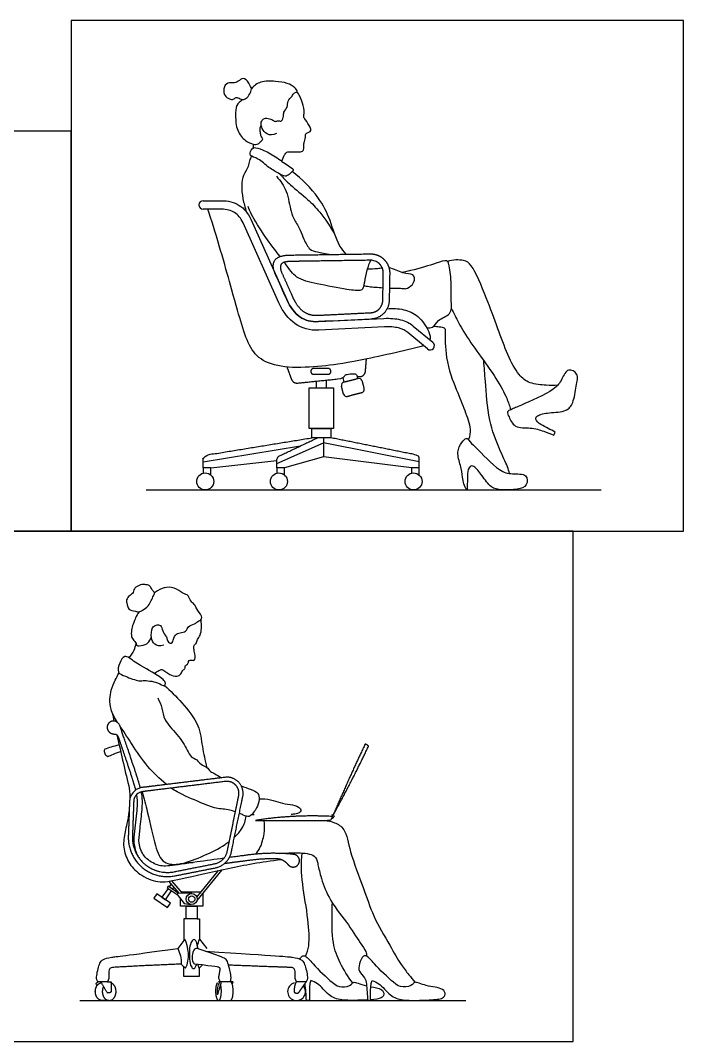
# Model space of a CAD drawing. Header units: millimetres. Extents: x 0.03 to 5.49, y -0.37 to 7.69.
# Drawn here: x 3.456 to 5.436, y 0.073 to 3.121 of the extents above; entities that cross this region are included whole.
import ezdxf

# ---------------------------------------------------------------- set-up
doc = ezdxf.new("R2010")
doc.units = ezdxf.units.MM
for name, color, linetype, true_color in [('AG-DIAGRAM', 7, 'Continuous', 0xfecc66), ('AG-FURNITURE', 7, 'Continuous', 0x66ccff), ('AG-PEOPLE', 7, 'Continuous', 0xfc6666), ('X-VPRT', 6, 'Continuous', 0xff00ff)]:
    doc.layers.add(name, color=color, linetype=linetype, true_color=true_color)

msp = doc.modelspace()

# ---------------------------------------------------------------- linework, layer by layer
at = {"layer": 'AG-DIAGRAM'}
for p, q in [((3.8311, 1.7196), (5.1897, 1.7196)), ((3.6339, 0.1956), (4.7858, 0.1956))]:
    msp.add_line(p, q, dxfattribs=at)
at = {"layer": 'AG-FURNITURE'}
for p, q in [((4.0019, 2.5829), (4.0561, 2.5829)), ((4.0561, 2.5575), (4.0019, 2.5575)), ((4.228, 2.2778), (4.1209, 2.5171)), ((4.144, 2.5276), (4.2512, 2.2882)), ((4.3457, 2.2218), (4.5414, 2.2315)), ((4.5427, 2.2062), (4.3469, 2.1964)), ((4.6292, 2.2087), (4.6876, 2.1601)), ((4.6713, 2.1406), (4.613, 2.1892)), ((4.6468, 1.8037), (4.361, 1.8596)), ((4.002, 1.8037), (4.2926, 1.851)), ((4.0249, 1.7851), (4.222, 1.8073)), ((3.9829, 0.5038), (4.0476, 0.5831)), ((4.0576, 0.5853), (3.9831, 0.4938)), ((3.9301, 0.5163), (3.8996, 0.5514)), ((3.9071, 0.5527), (3.939, 0.516)), ((3.9062, 0.5439), (3.9, 0.5348)), ((3.9105, 0.5277), (3.9148, 0.534)), ((3.9355, 0.52), (3.9961, 0.52)), ((3.9674, 0.5149), (3.9271, 0.5164)), ((3.9473, 0.3787), (3.9257, 0.3511)), ((3.7201, 0.2827), (3.7201, 0.2616)), ((3.7162, 0.2515), (3.6869, 0.2515)), ((3.7201, 0.2616), (3.7162, 0.2515))]:
    msp.add_line(p, q, dxfattribs=at)
for points in [[(4.339, 2.0442), (4.339, 2.0247), (4.3704, 2.0247), (4.3704, 2.0474)], [(4.4184, 2.0547), (4.4218, 2.0415), (4.4637, 2.0523), (4.4615, 2.0606)], [(4.222, 1.798), (4.361, 1.8596)], [(4.361, 1.8751), (4.361, 1.8185)], [(4.361, 1.8185), (4.2449, 1.7851)], [(4.6238, 1.7851), (4.361, 1.8185)], [(4.0249, 1.7639), (4.0249, 1.7851), (4.002, 1.7851), (4.002, 1.7697)], [(4.2449, 1.7639), (4.2449, 1.7851), (4.222, 1.7851), (4.222, 1.7697)], [(4.6468, 1.7639), (4.6468, 1.7851), (4.6238, 1.7851), (4.6238, 1.7697)], [(3.8968, 0.5301), (3.8788, 0.5036), (3.8893, 0.4964), (3.9073, 0.523)], [(3.9239, 0.5117), (3.9446, 0.4847), (3.9654, 0.4822)], [(4.0007, 0.5155), (4.0007, 0.4771), (3.934, 0.4771), (3.934, 0.4985)], [(3.9511, 0.4394), (3.9439, 0.4394), (3.9439, 0.3744)], [(3.9836, 0.4394), (3.9908, 0.4394), (3.9908, 0.3787), (4.0123, 0.3511)], [(4.0826, 0.2515), (4.0475, 0.2515)], [(4.0886, 0.2438), (4.0909, 0.2515), (4.0826, 0.2515)], [(4.0475, 0.1956), (4.0826, 0.1956)]]:
    msp.add_lwpolyline(points, dxfattribs=at)
for points in [[(4.3844, 2.0247), (4.3911, 2.0247), (4.3911, 1.9029), (4.3183, 1.9029), (4.3183, 2.0247), (4.325, 2.0247)], [(4.3831, 1.8751), (4.3263, 1.8751), (4.3263, 1.9029), (4.3831, 1.9029)], [(3.8942, 0.5318), (3.9239, 0.5117), (3.9271, 0.5164), (3.8974, 0.5365)], [(3.8548, 0.5008), (3.8956, 0.4731), (3.9045, 0.4861), (3.8636, 0.5139)], [(3.9836, 0.4394), (3.9511, 0.4394), (3.9511, 0.4771), (3.9836, 0.4771)]]:
    msp.add_lwpolyline(points, close=True, dxfattribs=at)
msp.add_polyline3d([(3.9435, 0.2968, 0.0828), (3.9435, 0.2677, 0.0828), (3.9854, 0.2677, 0), (3.9912, 0.2677, 0), (3.9912, 0.2936, 0)], dxfattribs=at)
for centre, radius in [((4.008, 1.745), 0.0254), ((4.228, 1.745), 0.0254), ((4.6298, 1.745), 0.0254), ((3.9674, 0.4985), 0.0164), ((3.9674, 0.4985), 0.00972)]:
    msp.add_circle(centre, radius, dxfattribs=at)
for centre, radius, start, end in [((4.0019, 2.5702), 0.0127, 90, 270), ((4.6794, 2.1503), 0.0127, 230.1554, 50.1554), ((4.4662, 2.0425), 0.0101, 14.5155, 104.5155), ((4.4244, 2.0317), 0.0101, 104.5155, 194.5155), ((4.4723, 2.0192), 0.0101, 284.5155, 14.5155), ((4.4304, 2.0083), 0.0101, 194.5155, 284.5155), ((4.2322, 1.8109), 0.0103, 115.5009, 180), ((3.7315, 0.2827), 0.0114, 92.3761, 180), ((4.2806, 0.2223), 0.0267, 105.4097, 39.6662)]:
    msp.add_arc(centre, radius, start, end, dxfattribs=at)
for points, degree in [([(4.0561, 2.5829), (4.0761, 2.5829), (4.0941, 2.5784), (4.1091, 2.569)], 3), ([(4.1091, 2.569), (4.1241, 2.5596), (4.1358, 2.5454), (4.144, 2.5276)], 3), ([(4.0956, 2.5475), (4.0852, 2.554), (4.0724, 2.5575), (4.0561, 2.5575)], 3), ([(4.1209, 2.5171), (4.1144, 2.5312), (4.106, 2.5409), (4.0956, 2.5475)], 3), ([(4.2512, 2.2882), (4.2621, 2.2639), (4.2754, 2.2469), (4.2908, 2.2362)], 3), ([(4.2764, 2.2154), (4.2562, 2.2293), (4.2403, 2.2505), (4.228, 2.2778)], 3), ([(4.2908, 2.2362), (4.3063, 2.2256), (4.324, 2.2207), (4.3457, 2.2218)], 3), ([(4.5414, 2.2315), (4.5598, 2.2325), (4.5763, 2.2312), (4.591, 2.2275)], 3), ([(4.591, 2.2275), (4.6057, 2.2238), (4.6186, 2.2176), (4.6292, 2.2087)], 3), ([(4.3469, 2.1964), (4.3206, 2.1951), (4.2965, 2.2014), (4.2764, 2.2154)], 3), ([(4.5848, 2.2029), (4.5732, 2.2058), (4.5591, 2.207), (4.5427, 2.2062)], 3), ([(4.613, 2.1892), (4.6056, 2.1953), (4.5964, 2.1999), (4.5848, 2.2029)], 3), ([(4.4218, 2.0415), (4.4428, 2.0469), (4.4637, 2.0523)], 2), ([(4.476, 2.0451), (4.479, 2.0334), (4.4821, 2.0217)], 2), ([(4.4206, 2.0058), (4.4176, 2.0175), (4.4146, 2.0292)], 2), ([(4.4748, 2.0094), (4.4539, 2.0039), (4.433, 1.9985)], 2), ([(4.2278, 1.8202), (4.2854, 1.8476), (4.3431, 1.8751)], 2), ([(4.222, 1.7851), (4.222, 1.798), (4.222, 1.8109)], 2), ([(3.781, 0.7639), (3.7759, 0.7283), (3.7679, 0.7), (3.7606, 0.6531), (3.7777, 0.6067), (3.8077, 0.572), (3.8678, 0.5438), (3.9212, 0.5555), (4.0795, 0.5903), (4.1723, 0.6098), (4.2355, 0.6164)], 3), ([(3.8568, 0.585), (3.8611, 0.5833), (3.8656, 0.5819), (3.8701, 0.581)], 3), ([(3.9864, 0.3499), (3.9832, 0.3678), (3.9795, 0.3754), (3.9749, 0.3787), (3.9687, 0.3763), (3.961, 0.3591), (3.9605, 0.3354), (3.9613, 0.3029), (3.9697, 0.2911), (3.9749, 0.2906), (3.9787, 0.294), (3.983, 0.3045)], 3), ([(3.9848, 0.3583), (3.9862, 0.3651), (3.9882, 0.3719), (3.9908, 0.3787)], 3), ([(3.9835, 0.351), (3.9783, 0.3519), (3.9734, 0.3475), (3.9676, 0.3296), (3.9696, 0.3133), (3.9734, 0.3058), (3.9761, 0.3053)], 3), ([(4.0826, 0.2515), (4.0848, 0.2594), (4.0855, 0.2646), (4.0842, 0.2727), (4.0821, 0.2836), (4.0757, 0.3101), (4.0701, 0.3205), (4.0543, 0.3267), (3.9835, 0.351)], 3), ([(4.0084, 0.3424), (4.2342, 0.3283), (4.2739, 0.3251), (4.2948, 0.3183), (4.3038, 0.308), (4.3088, 0.2908), (4.3131, 0.2687), (4.3139, 0.2599), (4.3097, 0.2515)], 3), ([(3.9761, 0.3053), (4.0429, 0.2972), (4.0506, 0.2956), (4.0518, 0.2927), (4.0508, 0.2792), (4.0477, 0.2691), (4.0472, 0.2614), (4.0514, 0.2515)], 3), ([(3.9359, 0.3042), (3.8101, 0.2991), (3.7311, 0.2941)], 2), ([(3.689, 0.2446), (3.6926, 0.2475), (3.6973, 0.2494)], 2)]:
    msp.add_open_spline(points, degree=degree, dxfattribs=at)
for points, knots in [([(4.6599, 2.1501), (4.5993, 2.1334), (4.4404, 2.0993), (4.3601, 2.0886), (4.2514, 2.0813), (4.1746, 2.1022), (4.1381, 2.147), (4.1141, 2.2199), (4.0889, 2.3113), (4.0373, 2.4938), (4.0159, 2.5575)], [0.029915, 0.029915, 0.029915, 0.029915, 0.402162, 0.804324, 1.206487, 1.608649, 2.010811, 2.412973, 2.815136, 3.217298, 3.217298, 3.217298, 3.217298]), ([(4.5028, 2.2295), (4.4504, 2.227), (4.398, 2.2244), (4.3457, 2.2218), (4.324, 2.2207), (4.3063, 2.2256), (4.2908, 2.2362), (4.2754, 2.2469), (4.2621, 2.2639), (4.2512, 2.2882), (4.2401, 2.313), (4.229, 2.3378), (4.2179, 2.3626)], [-2.234549, -2.234549, -2.234549, -2.234549, -1.756122, -1.756122, -1.756122, -1.514362, -1.514362, -1.514362, -1.272603, -1.272603, -1.272603, -1.031448, -1.031448, -1.031448, -1.031448]), ([(4.5509, 2.2603), (4.5673, 2.2624), (4.6016, 2.2597), (4.6442, 2.2423), (4.6771, 2.195), (4.6804, 2.1739), (4.679, 2.1672)], [0, 0, 0, 0, 0.403715, 0.795565, 1.210638, 1.469073, 1.469073, 1.469073, 1.469073]), ([(4.4026, 2.0507), (4.419, 2.0524), (4.4237, 2.0609), (4.4293, 2.0647), (4.4519, 2.0667), (4.4603, 2.0654), (4.4625, 2.0569), (4.4705, 2.0577)], [0.5803124, 0.5803124, 0.5803124, 0.5803124, 0.6334569, 0.6866014, 0.739746, 0.7928905, 0.846035, 0.846035, 0.846035, 0.846035]), ([(3.7435, 0.9893), (3.7554, 0.9383), (3.7673, 0.8873), (3.7793, 0.8364), (3.7814, 0.8271), (3.7826, 0.8172), (3.7827, 0.7966)], [0, 0, 0, 0, 0.527974, 0.527974, 0.527974, 0.706338, 0.706338, 0.706338, 0.706338]), ([(3.7506, 0.9588), (3.7311, 0.9533), (3.7206, 0.9503), (3.7077, 0.9454), (3.7056, 0.9408), (3.7068, 0.9318), (3.7123, 0.9254), (3.7175, 0.924), (3.7277, 0.9281), (3.7378, 0.9322), (3.7552, 0.9391)], [0, 0, 0, 0, 0.1211988, 0.1211988, 0.1211988, 0.166955, 0.2145398, 0.2145398, 0.2145398, 0.3247954, 0.3247954, 0.3247954, 0.3247954]), ([(3.8029, 0.8098), (3.8047, 0.7964), (3.8051, 0.7801), (3.8023, 0.7521), (3.7992, 0.7187), (3.7952, 0.6909), (3.7943, 0.6687), (3.7973, 0.6494), (3.8027, 0.6337), (3.8074, 0.6253)], [8.8787962, 8.8787962, 8.8787962, 8.8787962, 8.949177, 9.0484876, 9.1735904, 9.2999798, 9.3425904, 9.4059397, 9.5036218, 9.5036218, 9.5036218, 9.5036218]), ([(4.0636, 0.6201), (4.0376, 0.6166), (3.9702, 0.6076), (3.8936, 0.5947), (3.8632, 0.5983), (3.8216, 0.6235), (3.8078, 0.6673), (3.812, 0.6954), (3.8194, 0.7642), (3.8212, 0.7936), (3.8183, 0.8124), (3.8171, 0.8182)], [4.437373, 4.437373, 4.437373, 4.437373, 4.603073, 4.826744, 5.050414, 5.274084, 5.497755, 5.721425, 5.945096, 6.168766, 6.249967, 6.249967, 6.249967, 6.249967]), ([(3.6849, 0.2399), (3.6824, 0.2438), (3.6799, 0.2476), (3.6869, 0.2515), (3.6827, 0.2599), (3.6834, 0.2687), (3.6878, 0.2908), (3.6927, 0.308), (3.7018, 0.3183), (3.7226, 0.3251), (3.7623, 0.3283), (3.9257, 0.3511), (3.9332, 0.3367), (3.9366, 0.3211), (3.9359, 0.3042), (3.9402, 0.3001), (3.9445, 0.2959), (3.9488, 0.2917), (3.964, 0.3169), (3.9576, 0.3581), (3.9473, 0.3787)], [-0.078016, -0.078016, -0.078016, -0.078016, 0, 0, 0, 0.189949, 0.379899, 0.569848, 0.759798, 0.949747, 1.139697, 1.139697, 1.139697, 1.306571, 1.306571, 1.306571, 1.366787, 1.366787, 1.366787, 1.671282, 1.671282, 1.671282, 1.671282]), ([(4.0002, 0.3024), (3.9966, 0.2988), (3.9929, 0.2953), (3.9893, 0.2917), (3.9879, 0.296), (3.9868, 0.3001), (3.9858, 0.3041)], [0.00888009, 0.00888009, 0.00888009, 0.00888009, 0.0602159, 0.0602159, 0.0602159, 0.09963942, 0.09963942, 0.09963942, 0.09963942]), ([(4.0514, 0.2515), (4.0436, 0.2397), (4.0436, 0.228), (4.0436, 0.2163), (4.0437, 0.2154), (4.044, 0.2146), (4.0454, 0.2145), (4.0459, 0.2148), (4.0463, 0.2163), (4.0497, 0.228), (4.053, 0.2397), (4.0563, 0.2515)], [1.1525857, 1.1525857, 1.1525857, 1.1525857, 1.2829546, 1.2829546, 1.2829546, 1.289148, 1.2953414, 1.3015348, 1.3015348, 1.3015348, 1.4370612, 1.4370612, 1.4370612, 1.4370612])]:
    msp.add_open_spline(points, degree=3, knots=knots, dxfattribs=at)
for points, weights, degree, knots in [([(4.2179, 2.3626), (4.1924, 2.4195), (4.2448, 2.4203), (4.2652, 2.4206), (4.3437, 2.4217), (4.4223, 2.4229), (4.5008, 2.4241), (4.5165, 2.4243), (4.531, 2.4184), (4.542, 2.4073), (4.5531, 2.3962), (4.5589, 2.3817), (4.5587, 2.366), (4.5582, 2.3391), (4.5577, 2.3122), (4.5572, 2.2853), (4.5566, 2.2536), (4.5345, 2.2308), (4.5028, 2.2295)], [1, 1, 1, 1, 1, 1, 1, 0.947148225234, 0.947148225234, 1, 0.947148225234, 0.947148225234, 1, 1, 1, 1, 0.819343962307, 0.819343962307, 1], 3, [0, 0, 0, 0, 0.443404, 0.443404, 0.443404, 1.216603, 1.216603, 1.216603, 1.36656, 1.36656, 1.36656, 1.516517, 1.516517, 1.516517, 1.781418, 1.781418, 1.781418, 2.063442, 2.063442, 2.063442, 2.063442]), ([(4.5019, 2.2485), (4.4495, 2.246), (4.3971, 2.2434), (4.3447, 2.2408), (4.3367, 2.2404), (4.3214, 2.2412), (4.3001, 2.2514), (4.2819, 2.27), (4.2729, 2.2864), (4.2686, 2.296), (4.2575, 2.3208), (4.2464, 2.3456), (4.2353, 2.3703), (4.2339, 2.3735), (4.2281, 2.3925), (4.2479, 2.4012), (4.2582, 2.4014), (4.2655, 2.4015), (4.344, 2.4027), (4.4225, 2.4039), (4.5011, 2.405), (4.5115, 2.4052), (4.5212, 2.4012), (4.5285, 2.3939), (4.5359, 2.3865), (4.5398, 2.3768), (4.5396, 2.3664), (4.5391, 2.3395), (4.5386, 2.3126), (4.5382, 2.2857), (4.538, 2.277), (4.5344, 2.267), (4.5274, 2.2599), (4.5205, 2.2527), (4.5106, 2.2489), (4.5019, 2.2485)], [1, 1, 1, 1, 1, 1, 1, 1, 1, 1, 1, 1, 1, 1, 1, 1, 1, 1, 1, 1, 1, 0.947148225234, 0.947148225234, 1, 0.947148225234, 0.947148225234, 1, 1, 1, 1, 1, 1, 1, 1, 1, 1], 3, [0, 0, 0, 0, 0.516329, 0.516329, 0.516329, 0.595366, 0.665151, 0.744777, 0.848159, 0.848159, 0.848159, 1.079391, 1.079391, 1.079391, 1.176947, 1.206821, 1.278013, 1.278013, 1.278013, 2.019398, 2.019398, 2.019398, 2.163185, 2.163185, 2.163185, 2.306973, 2.306973, 2.306973, 2.560974, 2.560974, 2.560974, 2.696184, 2.696184, 2.696184, 2.831394, 2.831394, 2.831394, 2.831394]), ([(4.4705, 2.0577), (4.4851, 2.0592), (4.4863, 2.0738), (4.4878, 2.093), (4.4894, 2.1122)], [0.999999889731, 0.768748132183, 1, 1, 1], 2, [0.846035, 0.846035, 0.846035, 0.9263954, 0.9263954, 1.0527217, 1.0527217, 1.0527217]), ([(4.2514, 2.0877), (4.2583, 2.0688), (4.2652, 2.05), (4.27, 2.0371), (4.2836, 2.0385), (4.34, 2.0443), (4.4026, 2.0507)], [1, 1, 1, 0.789677287184, 1, 1, 1], 2, [0, 0, 0, 0.131801, 0.131801, 0.2082933, 0.2082933, 0.5803124, 0.5803124, 0.5803124]), ([(4.3229, 2.0734), (4.3229, 2.0648), (4.3316, 2.0648), (4.3547, 2.0648), (4.3748, 2.0648), (4.3834, 2.0648), (4.3834, 2.0734), (4.3834, 2.0819), (4.3748, 2.0819), (4.3547, 2.0819), (4.3315, 2.0819), (4.3229, 2.0819), (4.3229, 2.0732)], [1, 0.707106781187, 1, 1, 1, 0.707106781187, 1, 0.710808288541, 1, 1, 1, 0.707921814677, 1], 2, [0, 0, 0, 0.0445038, 0.0445038, 0.1444351, 0.1444351, 0.1889389, 0.1889389, 0.2331468, 0.2331468, 0.3331423, 0.3331423, 0.3775807, 0.3775807, 0.3775807]), ([(4.002, 1.7851), (4.002, 1.7851), (4.002, 1.7951), (4.002, 1.8045), (4.002, 1.8138), (4.002, 1.8223), (4.0109, 1.8237), (4.1686, 1.8494), (4.3263, 1.8751)], [1, 0.707106781187, 1, 1, 1, 0.765757986554, 1, 1, 1], 2, [0, 0, 0, 0.08476, 0.08476, 0.146068, 0.146068, 0.192133, 0.192133, 1.168155, 1.168155, 1.168155]), ([(4.6468, 1.7851), (4.6468, 1.7951), (4.6468, 1.8045), (4.6468, 1.8138), (4.6468, 1.8223), (4.6395, 1.8237), (4.5113, 1.8494), (4.3831, 1.8751)], [0.707106781187, 1, 1, 1, 0.765757986554, 1, 1, 1], 2, [0, 0, 0, 0.08476, 0.146068, 0.146068, 0.192133, 0.192133, 1.168155, 1.168155, 1.168155]), ([(3.8142, 0.8303), (3.812, 0.8384), (3.8021, 0.8719), (3.7674, 0.9736), (3.7568, 1.0047), (3.7535, 1.0147), (3.7507, 1.0226), (3.7451, 1.028), (3.7374, 1.0295), (3.7297, 1.0309), (3.7226, 1.0278), (3.7182, 1.0213), (3.7139, 1.0148), (3.7139, 1.007), (3.7182, 1.0005), (3.7225, 0.9939), (3.7297, 0.9909), (3.7428, 0.9908), (3.7459, 0.9881), (3.7495, 0.9781), (3.7564, 0.9576), (3.7706, 0.9162), (3.787, 0.8673), (3.7958, 0.8386), (3.7999, 0.8235)], [1, 1, 1, 1, 1, 1, 0.961260976188, 0.961260976188, 1.08059496576, 0.961260976188, 0.961260976188, 1.08059496576, 0.961260976188, 0.961260976188, 1.08059496576, 0.961260976188, 0.961260976188, 1.08059496576, 1.08059496576, 1.08059496576, 1.08059496576, 1.08059496576, 1.08059496576, 1.08059496576, 1.08059496576], 3, [6.300519, 6.300519, 6.300519, 6.300519, 6.394159, 6.622021, 6.800711, 6.800711, 6.800711, 6.897495, 6.897495, 6.897495, 6.973154, 6.973154, 6.973154, 7.048812, 7.048812, 7.048812, 7.124471, 7.124471, 7.193434, 7.193434, 7.193434, 7.416302, 7.642783, 7.724081, 7.724081, 7.724081, 7.724081]), ([(4.0382, 0.5915), (3.9778, 0.5796), (3.9173, 0.5676), (3.862, 0.5567), (3.8191, 0.5933), (3.7761, 0.6299), (3.7782, 0.6863), (3.7801, 0.7381), (3.7819, 0.7898), (3.7833, 0.8269), (3.8201, 0.8314), (3.9436, 0.8465), (4.0672, 0.8617), (4.0916, 0.8647), (4.1083, 0.8465), (4.125, 0.8284), (4.1201, 0.8043), (4.103, 0.7216), (4.086, 0.6389), (4.0779, 0.5993), (4.0382, 0.5915)], [1, 1, 1, 0.900268706451, 1, 0.900268706451, 1, 1, 1, 0.760733836087, 1, 1, 1, 0.889780257815, 1, 0.889780257815, 1, 1, 1, 0.832853157689, 1], 2, [0, 0, 0, 0.249126, 0.249126, 0.582643, 0.582643, 0.91616, 0.91616, 1.284012, 1.284012, 1.43982, 1.43982, 2.323736, 2.323736, 2.443763, 2.443763, 2.56379, 2.56379, 3.163331, 3.163331, 3.365258, 3.365258, 3.365258]), ([(4.0358, 0.6036), (3.9754, 0.5917), (3.9149, 0.5798), (3.8655, 0.57), (3.8271, 0.6028), (3.7887, 0.6355), (3.7906, 0.6859), (3.7924, 0.7376), (3.7943, 0.7894), (3.7953, 0.8159), (3.8216, 0.8191), (3.9451, 0.8342), (4.0687, 0.8494), (4.0868, 0.8516), (4.0992, 0.8381), (4.1116, 0.8247), (4.1079, 0.8068), (4.0909, 0.7241), (4.0739, 0.6414), (4.0674, 0.6099), (4.0358, 0.6036)], [1, 1, 1, 0.900268706451, 1, 0.900268706451, 1, 1, 1, 0.760733836087, 1, 1, 1, 0.889780257815, 1, 0.889780257815, 1, 1, 1, 0.832853157689, 1], 2, [1.912563, 1.912563, 1.912563, 2.148493, 2.148493, 2.464343, 2.464343, 2.780193, 2.780193, 3.12856, 3.12856, 3.276115, 3.276115, 4.113209, 4.113209, 4.226878, 4.226878, 4.340547, 4.340547, 4.90833, 4.90833, 5.099562, 5.099562, 5.099562]), ([(4.0659, 0.6049), (4.0897, 0.6081), (4.1265, 0.6129), (4.1748, 0.6189), (4.2031, 0.6193), (4.2183, 0.6193), (4.2219, 0.6192), (4.2343, 0.6189), (4.2457, 0.6127), (4.2558, 0.6007), (4.2599, 0.5958), (4.2657, 0.5934), (4.272, 0.594), (4.2784, 0.5946), (4.2837, 0.598), (4.2868, 0.6036), (4.2899, 0.6091), (4.29, 0.6155), (4.2872, 0.6212), (4.2844, 0.6268), (4.2793, 0.6306), (4.273, 0.6315), (4.2577, 0.6337), (4.2213, 0.6353), (4.1671, 0.6345), (4.1213, 0.6279), (4.08, 0.6223)], [1, 1, 1, 1, 1, 1, 1, 1, 1, 1, 0.923585332926, 0.923585332926, 1, 0.923585332926, 0.923585332926, 1, 0.923585332926, 0.923585332926, 1, 0.923585332926, 0.923585332926, 1, 1, 1, 1, 1, 1], 3, [10.432182, 10.432182, 10.432182, 10.432182, 10.677465, 10.811548, 10.930478, 10.966876, 10.966876, 10.966876, 11.111403, 11.111403, 11.111403, 11.173784, 11.173784, 11.173784, 11.236166, 11.236166, 11.236166, 11.298548, 11.298548, 11.298548, 11.36093, 11.36093, 11.36093, 11.559515, 11.786388, 12.01326, 12.01326, 12.01326, 12.01326]), ([(4.2803, 0.2515), (4.2736, 0.2417), (4.2736, 0.232), (4.2736, 0.2223), (4.2736, 0.2191), (4.2755, 0.2165), (4.2865, 0.2182), (4.2942, 0.2293), (4.3019, 0.2404), (4.3097, 0.2515), (4.2999, 0.2515), (4.2901, 0.2515), (4.2803, 0.2515), (4.279, 0.2548), (4.2777, 0.2582), (4.2764, 0.2616), (4.2764, 0.2686), (4.2764, 0.2756), (4.2764, 0.2827), (4.2764, 0.2891), (4.2719, 0.2938), (4.2655, 0.2941), (4.1961, 0.2964), (4.1356, 0.2988), (4.0777, 0.3011)], [1, 1, 1, 1, 0.870832425286, 0.870832425286, 1, 1, 1, 1, 1, 1, 1, 1, 1, 1, 1, 1, 1, 0.814410389158, 0.814410389158, 1, 1, 1, 1], 3, [-1.573731, -1.573731, -1.573731, -1.573731, -1.473764, -1.473764, -1.473764, -1.242779, -1.242779, -1.242779, -1.10393, -1.10393, -1.10393, -1.003405, -1.003405, -1.003405, -0.966406, -0.966406, -0.966406, -0.894227, -0.894227, -0.894227, -0.834562, -0.834562, -0.834562, -0.252598, -0.252598, -0.252598, -0.252598]), ([(3.7211, 0.1956), (3.7174, 0.1956), (3.7003, 0.1956), (3.685, 0.1956), (3.6806, 0.2146), (3.6762, 0.2337), (3.689, 0.2446)], [1, 1, 1, 0.801830600764, 1, 0.801830600764, 1], 2, [-0.0322944, -0.0322944, -0.0322944, 0, 0, 0.1148419, 0.1148419, 0.2296838, 0.2296838, 0.2296838]), ([(3.7162, 0.2515), (3.7237, 0.2515), (3.7266, 0.2515), (3.7266, 0.2369), (3.7266, 0.2223), (3.7266, 0.2171), (3.7157, 0.2182), (3.7059, 0.2348), (3.6961, 0.2515)], [1, 1, 1, 1, 1, 0.806248637929, 1, 1, 1], 2, [0.9905138, 0.9905138, 0.9905138, 1.0131981, 1.0131981, 1.1114485, 1.1114485, 1.3384674, 1.3384674, 1.4749326, 1.4749326, 1.4749326]), ([(3.7043, 0.2375), (3.6963, 0.2225), (3.7041, 0.2074), (3.7127, 0.1908), (3.7273, 0.1968), (3.7419, 0.2028), (3.7416, 0.2227), (3.7414, 0.2427), (3.7266, 0.248)], [0.974474453576, 0.814625368815, 1, 0.800918927063, 1, 0.800918927063, 1, 0.800918927063, 1], 2, [0.2275238, 0.2275238, 0.2275238, 0.3347135, 0.3347135, 0.4498288, 0.4498288, 0.564944, 0.564944, 0.6800592, 0.6800592, 0.6800592]), ([(4.0436, 0.2485), (4.0388, 0.2408), (4.0388, 0.2235), (4.0388, 0.1956), (4.0475, 0.1956), (4.0561, 0.1956), (4.0561, 0.2235), (4.0561, 0.2346), (4.0538, 0.2426)], [0.875813559585, 0.796457626533, 1, 0.707106781187, 1, 0.707106781187, 1, 0.85955783996, 0.853799578691], 2, [0.192605, 0.192605, 0.192605, 0.2951659, 0.2951659, 0.4427489, 0.4427489, 0.5903319, 0.5903319, 0.6610978, 0.6610978, 0.6610978]), ([(4.0826, 0.1956), (4.0913, 0.1956), (4.0913, 0.2235), (4.0913, 0.2515), (4.0826, 0.2515)], [0.99999985561, 0.707106781187, 1, 0.707106851018, 0.999999860338], 2, [0.3060877, 0.3060877, 0.3060877, 0.4536708, 0.4536708, 0.6012537, 0.6012537, 0.6012537])]:
    msp.add_rational_spline(points, weights, degree=degree, knots=knots, dxfattribs=at)
at = {"layer": 'AG-PEOPLE'}
for points in [[(4.3188, 0.1956), (4.3102, 0.1956)], [(4.4932, 0.1956), (4.5018, 0.1956)]]:
    msp.add_lwpolyline(points, dxfattribs=at)
for points, degree, knots in [([(4.1268, 2.8865), (4.1214, 2.8835), (4.1121, 2.8857), (4.0999, 2.8942), (4.0921, 2.8833), (4.0792, 2.8868), (4.0645, 2.8955), (4.0612, 2.9173), (4.0731, 2.9383), (4.0963, 2.9322), (4.1091, 2.9415), (4.1274, 2.9529), (4.1416, 2.9271), (4.1501, 2.9132), (4.1347, 2.8908), (4.1268, 2.8865)], 3, [0, 0, 0, 0, 0.218675, 0.418333, 0.598489, 0.792989, 1.020833, 1.276961, 1.531013, 1.78652, 2.012895, 2.243595, 2.523875, 2.752009, 3.072537, 3.072537, 3.072537, 3.072537]), ([(4.2211, 2.7837), (4.2099, 2.7769), (4.1903, 2.7798), (4.1772, 2.7969), (4.1726, 2.817), (4.1835, 2.8308), (4.2004, 2.8284), (4.2115, 2.8224), (4.2166, 2.8183), (4.2267, 2.8225), (4.2375, 2.8175), (4.243, 2.836), (4.2406, 2.8474), (4.255, 2.8617), (4.2527, 2.8809), (4.2679, 2.8943), (4.2726, 2.9064), (4.2865, 2.9067), (4.2741, 2.9223), (4.2528, 2.9353), (4.2172, 2.9391), (4.1734, 2.9416), (4.1534, 2.9258), (4.1458, 2.9172)], 3, [0, 0, 0, 0, 0.279194, 0.552466, 0.809841, 1.033993, 1.268278, 1.477742, 1.618517, 1.804548, 1.982435, 2.214108, 2.416167, 2.665079, 2.915026, 3.171996, 3.379744, 3.549478, 3.766184, 4.065573, 4.419164, 4.808448, 5.137228, 5.137228, 5.137228, 5.137228]), ([(4.2369, 2.7004), (4.2384, 2.7072), (4.2449, 2.7195), (4.2501, 2.7293), (4.2689, 2.7291), (4.2915, 2.7273), (4.3044, 2.7336), (4.3014, 2.7503), (4.3038, 2.7595), (4.3075, 2.767), (4.3066, 2.777), (4.3072, 2.7837), (4.3176, 2.7864), (4.3252, 2.7915), (4.3212, 2.8035), (4.3079, 2.8236), (4.2999, 2.8344), (4.3059, 2.8467), (4.298, 2.8743), (4.2912, 2.8946), (4.2848, 2.9035), (4.2815, 2.9075)], 3, [0, 0, 0, 0, 0.259422, 0.436145, 0.67137, 0.947214, 1.139076, 1.358908, 1.534412, 1.69634, 1.874405, 2.0094, 2.187875, 2.345729, 2.531599, 2.816322, 3.013933, 3.207466, 3.50844, 3.775463, 3.998527, 3.998527, 3.998527, 3.998527]), ([(4.1191, 2.8847), (4.1117, 2.8779), (4.0992, 2.8684), (4.098, 2.8357), (4.1002, 2.792), (4.1261, 2.7605), (4.1499, 2.7506), (4.1666, 2.7505), (4.1725, 2.7593), (4.1827, 2.7669), (4.1736, 2.7748), (4.1732, 2.7872), (4.1704, 2.7959), (4.1733, 2.8047), (4.1752, 2.8082)], 3, [5.626299, 5.626299, 5.626299, 5.626299, 5.897255, 6.211403, 6.589789, 6.945497, 7.231835, 7.448533, 7.631708, 7.811476, 7.98353, 8.180869, 8.371177, 8.510224, 8.510224, 8.510224, 8.510224]), ([(4.1514, 2.742), (4.1516, 2.7439), (4.1519, 2.7464), (4.1522, 2.7502), (4.1523, 2.7515)], 3, [0, 0, 0, 0, 0.1364921, 0.2046528, 0.2046528, 0.2046528, 0.2046528]), ([(4.1456, 2.7159), (4.1435, 2.7114), (4.1392, 2.702), (4.1379, 2.6837), (4.1168, 2.6573), (4.1144, 2.607), (4.1267, 2.5626), (4.1312, 2.5488)], 3, [0, 0, 0, 0, 0.218848, 0.45389, 0.765098, 1.239363, 1.442369, 1.442369, 1.442369, 1.442369]), ([(4.1539, 2.7419), (4.1436, 2.7369), (4.1428, 2.7258), (4.1403, 2.7155), (4.1694, 2.7093), (4.1967, 2.6806), (4.2267, 2.6652), (4.2461, 2.6532), (4.2583, 2.6608), (4.2675, 2.6697), (4.2739, 2.6764), (4.2521, 2.6888), (4.2182, 2.7148), (4.1807, 2.7355), (4.1602, 2.7413), (4.1539, 2.7419)], 3, [0, 0, 0, 0, 0.223806, 0.392438, 0.687581, 1.068925, 1.418527, 1.685821, 1.895199, 2.111915, 2.256269, 2.520251, 2.922087, 3.317464, 3.617629, 3.617629, 3.617629, 3.617629]), ([(4.2206, 2.6556), (4.2324, 2.6422), (4.254, 2.6142), (4.262, 2.5508), (4.2738, 2.5262), (4.2925, 2.4955), (4.3007, 2.4686), (4.3112, 2.4512), (4.3204, 2.4353), (4.3406, 2.4302), (4.3677, 2.4248), (4.3833, 2.4223)], 3, [0, 0, 0, 0, 0.413869, 0.856521, 1.155563, 1.490289, 1.792821, 2.046564, 2.275855, 2.546917, 2.845022, 2.845022, 2.845022, 2.845022]), ([(4.2307, 2.6625), (4.241, 2.6514), (4.2612, 2.6296), (4.3154, 2.5866), (4.3507, 2.5497), (4.3829, 2.5037), (4.3959, 2.4793)], 3, [0, 0, 0, 0, 0.38131, 0.844048, 1.257254, 1.773003, 1.773003, 1.773003, 1.773003]), ([(4.4285, 2.423), (4.4217, 2.4305), (4.4004, 2.4581), (4.3824, 2.5262), (4.3485, 2.5945), (4.297, 2.6484), (4.2673, 2.6696)], 3, [7.260105, 7.260105, 7.260105, 7.260105, 7.469531, 7.980941, 8.479284, 9.072109, 9.072109, 9.072109, 9.072109]), ([(4.2313, 2.4161), (4.2177, 2.4339), (4.1821, 2.4797), (4.1462, 2.5398), (4.1389, 2.5576), (4.1356, 2.5659)], 3, [6.610384, 6.610384, 6.610384, 6.610384, 6.99674, 7.503601, 7.796362, 7.796362, 7.796362, 7.796362]), ([(4.5019, 2.405), (4.5004, 2.4017), (4.4897, 2.3829), (4.4824, 2.3261), (4.4734, 2.3125), (4.4264, 2.3178), (4.3434, 2.3344), (4.2776, 2.3491), (4.2608, 2.3763), (4.2442, 2.3991)], 3, [3.861754, 3.861754, 3.861754, 3.861754, 4.008374, 4.482728, 4.690265, 5.062588, 5.613538, 6.074963, 6.482492, 6.482492, 6.482492, 6.482492]), ([(4.5366, 2.3819), (4.5318, 2.3811), (4.5175, 2.3784), (4.5019, 2.3786), (4.4917, 2.3789)], 3, [3.1089853, 3.1089853, 3.1089853, 3.1089853, 3.2429331, 3.5099603, 3.5099603, 3.5099603, 3.5099603]), ([(4.5579, 2.3219), (4.5726, 2.3214), (4.5813, 2.3218), (4.5986, 2.3212), (4.6111, 2.3183), (4.638, 2.3422), (4.6304, 2.3675), (4.6003, 2.362), (4.5706, 2.3804), (4.5565, 2.3826)], 3, [0.795919, 0.795919, 0.795919, 0.795919, 1.083675, 1.304515, 1.512467, 1.758516, 2.129346, 2.522921, 2.923727, 2.923727, 2.923727, 2.923727]), ([(4.6696, 2.203), (4.6763, 2.2028), (4.6926, 2.2043), (4.7005, 2.2292), (4.7455, 2.2416), (4.7416, 2.2845), (4.7436, 2.3383), (4.7369, 2.3911), (4.73, 2.4076), (4.6922, 2.394), (4.6462, 2.3802), (4.6117, 2.3719), (4.5948, 2.3686)], 3, [2.916605, 2.916605, 2.916605, 2.916605, 3.076824, 3.369611, 3.723502, 4.064149, 4.49687, 4.908301, 5.10631, 5.427761, 5.931896, 6.012589, 6.012589, 6.012589, 6.012589]), ([(5.0603, 2.032), (5.0488, 2.0312), (5.026, 2.0314), (4.9757, 2.0359), (4.942, 2.0626), (4.9109, 2.1204), (4.8793, 2.2075), (4.8492, 2.2895), (4.8073, 2.3909), (4.7813, 2.4066), (4.7463, 2.4072), (4.7316, 2.4012)], 3, [0, 0, 0, 0, 0.333497, 0.726436, 1.090815, 1.541826, 1.999252, 2.545557, 3.127704, 3.426842, 3.818465, 3.818465, 3.818465, 3.818465]), ([(4.4811, 2.33), (4.4862, 2.3287), (4.4981, 2.3258), (4.5237, 2.3241), (4.5388, 2.3231)], 3, [0.0241199, 0.0241199, 0.0241199, 0.0241199, 0.2382081, 0.5980107, 0.5980107, 0.5980107, 0.5980107]), ([(4.7427, 2.2621), (4.7464, 2.2544), (4.7542, 2.2387), (4.7781, 2.1915), (4.8281, 2.1207), (4.8769, 2.0544), (4.9089, 1.9946), (4.9166, 1.9705), (4.92, 1.9589)], 3, [0, 0, 0, 0, 0.287184, 0.690523, 1.133732, 1.652742, 2.117012, 2.458504, 2.458504, 2.458504, 2.458504]), ([(4.6907, 2.2084), (4.6961, 2.2081), (4.7059, 2.2063), (4.7239, 2.205), (4.7246, 2.1894), (4.7235, 2.1046), (4.7587, 2.0169), (4.7817, 1.9594), (4.8026, 1.9032), (4.7979, 1.8814), (4.7941, 1.8696)], 3, [0, 0, 0, 0, 0.228097, 0.448604, 0.637748, 1.073556, 1.625981, 2.085169, 2.516431, 2.802733, 2.802733, 2.802733, 2.802733]), ([(4.9163, 1.7685), (4.9145, 1.7753), (4.911, 1.7901), (4.8837, 1.8462), (4.8528, 1.9258), (4.8447, 2.0434), (4.841, 2.0841), (4.8397, 2.1046)], 3, [0, 0, 0, 0, 0.260687, 0.693956, 1.233214, 1.842509, 2.287256, 2.287256, 2.287256, 2.287256]), ([(5.0103, 1.9146), (5.0035, 1.9175), (4.9915, 1.9304), (4.9993, 1.9435), (5.0366, 1.9517), (5.0864, 1.9516), (5.1087, 1.9798), (5.1148, 2.0288), (5.1244, 2.0665), (5.0893, 2.0862), (5.0717, 2.0471), (5.0518, 2.0159), (4.9502, 1.9724), (4.9308, 1.9634), (4.92, 1.9589)], 3, [2.379189, 2.379189, 2.379189, 2.379189, 2.646624, 2.830777, 3.176017, 3.573404, 3.890529, 4.291406, 4.630872, 4.919749, 5.247645, 5.60784, 6.189313, 6.525238, 6.525238, 6.525238, 6.525238]), ([(4.92, 1.9589), (4.9164, 1.9578), (4.9069, 1.9532), (4.9158, 1.9363), (4.9306, 1.902), (4.9798, 1.9073), (5.0181, 1.8951), (5.0389, 1.8874), (5.0488, 1.8829)], 3, [6.525238, 6.525238, 6.525238, 6.525238, 6.714649, 6.940163, 7.267383, 7.645932, 8.008489, 8.331762, 8.331762, 8.331762, 8.331762]), ([(4.7913, 1.7682), (4.7908, 1.7756), (4.797, 1.7921), (4.8122, 1.7909), (4.8362, 1.7613), (4.8584, 1.7257), (4.8936, 1.7183), (4.9401, 1.7204), (4.9698, 1.7288), (4.9718, 1.769), (4.9201, 1.7661), (4.8832, 1.7752), (4.8161, 1.8478), (4.7994, 1.8612), (4.7928, 1.8718), (4.7877, 1.8761), (4.7716, 1.8602), (4.7573, 1.8316), (4.7711, 1.7922), (4.7773, 1.7525), (4.7798, 1.7304), (4.7899, 1.7196), (4.7904, 1.7358), (4.7908, 1.752), (4.7913, 1.7682)], 3, [2.379189, 2.379189, 2.379189, 2.379189, 2.646624, 2.830777, 3.176017, 3.573404, 3.890529, 4.291406, 4.630872, 4.919749, 5.247645, 5.60784, 6.189313, 6.525238, 6.525238, 6.714649, 6.940163, 7.267383, 7.645932, 8.008489, 8.50948, 8.50948, 8.50948, 8.904427, 8.904427, 8.904427, 8.904427]), ([(3.8103, 1.356), (3.8071, 1.3555), (3.7995, 1.3573), (3.7764, 1.362), (3.7759, 1.3768), (3.771, 1.3871), (3.7773, 1.4034), (3.7927, 1.4083), (3.7952, 1.4251), (3.8028, 1.4305), (3.8181, 1.4398), (3.8299, 1.4356), (3.842, 1.4364), (3.847, 1.4253), (3.8506, 1.4194), (3.8585, 1.4121), (3.8525, 1.4029), (3.8468, 1.3888), (3.8386, 1.3725), (3.8215, 1.3604), (3.8136, 1.3565), (3.8103, 1.356)], 3, [0, 0, 0, 0, 0.19018, 0.451443, 0.651238, 0.84122, 1.063127, 1.282081, 1.499414, 1.673096, 1.904307, 2.103102, 2.289424, 2.474322, 2.629985, 2.798865, 2.970922, 3.194828, 3.438506, 3.696506, 3.889345, 3.889345, 3.889345, 3.889345]), ([(3.8838, 1.2562), (3.8712, 1.2517), (3.855, 1.2581), (3.8445, 1.2777), (3.8479, 1.3091), (3.8602, 1.3173), (3.8769, 1.3174), (3.8795, 1.2985), (3.8901, 1.2827), (3.8938, 1.2791), (3.8938, 1.2663), (3.9066, 1.2603), (3.9122, 1.2671), (3.9165, 1.2888), (3.9325, 1.2931), (3.9515, 1.2956), (3.956, 1.3142), (3.9764, 1.3177), (3.9883, 1.3292), (3.995, 1.3311), (4.0014, 1.3395), (3.9841, 1.3595), (3.977, 1.3788), (3.9638, 1.3855), (3.9588, 1.4064), (3.9398, 1.4098), (3.9159, 1.4306), (3.8854, 1.4286), (3.8695, 1.4219), (3.8562, 1.412)], 3, [0, 0, 0, 0, 0.267534, 0.550234, 0.875001, 1.094786, 1.310321, 1.560348, 1.819405, 1.954552, 2.156797, 2.358025, 2.516969, 2.78848, 3.024675, 3.274817, 3.513489, 3.777584, 4.017757, 4.17354, 4.336685, 4.633677, 4.908701, 5.129491, 5.387519, 5.638779, 5.969701, 6.297918, 6.578581, 6.578581, 6.578581, 6.578581]), ([(3.8103, 1.356), (3.801, 1.3422), (3.7943, 1.3233), (3.7879, 1.3065), (3.7864, 1.2859), (3.7908, 1.2725), (3.8029, 1.2621), (3.8032, 1.2535), (3.8117, 1.2538), (3.835, 1.259), (3.8408, 1.2664), (3.847, 1.2796)], 3, [7.592966, 7.592966, 7.592966, 7.592966, 7.926036, 8.200348, 8.479135, 8.715646, 8.962237, 9.123817, 9.2865, 9.590967, 9.830987, 9.830987, 9.830987, 9.830987]), ([(3.8564, 1.1716), (3.8602, 1.1753), (3.8694, 1.1805), (3.8784, 1.1856), (3.8912, 1.1761), (3.9013, 1.1679), (3.9237, 1.16), (3.9361, 1.17), (3.9398, 1.1823), (3.9492, 1.1853), (3.9466, 1.197), (3.9564, 1.1986), (3.9578, 1.2078), (3.962, 1.214), (3.979, 1.2062), (3.9775, 1.2315), (3.9734, 1.2442), (3.973, 1.2561), (3.9818, 1.2606), (3.9844, 1.2739), (3.9941, 1.2857), (3.9973, 1.3067), (3.9968, 1.3237), (3.9953, 1.3322)], 3, [0, 0, 0, 0, 0.226782, 0.398443, 0.610187, 0.824725, 1.088949, 1.30188, 1.49905, 1.660059, 1.829807, 1.985311, 2.151052, 2.290423, 2.488334, 2.733273, 2.957853, 3.137365, 3.302343, 3.503838, 3.72273, 3.98063, 4.269764, 4.269764, 4.269764, 4.269764]), ([(3.7809, 1.218), (3.7868, 1.2248), (3.7964, 1.2404), (3.8002, 1.2545), (3.8014, 1.2615)], 3, [0, 0, 0, 0, 0.2947471, 0.5582791, 0.5582791, 0.5582791, 0.5582791]), ([(3.7504, 1.1728), (3.7459, 1.1851), (3.7518, 1.2026), (3.7672, 1.2315), (3.8004, 1.2009), (3.8635, 1.1703), (3.8929, 1.145), (3.8857, 1.1319), (3.8655, 1.1476), (3.8215, 1.1518), (3.8104, 1.1472), (3.7693, 1.163), (3.7542, 1.1697), (3.7504, 1.1728)], 3, [0, 0, 0, 0, 0.288785, 0.584665, 0.937333, 1.460703, 1.805332, 1.964494, 2.24422, 2.636143, 2.847597, 3.235011, 3.509663, 3.509663, 3.509663, 3.509663]), ([(3.7458, 1.0257), (3.7377, 1.0382), (3.72, 1.0701), (3.7248, 1.1212), (3.7385, 1.1509), (3.7462, 1.1659), (3.7504, 1.1728)], 3, [9.207134, 9.207134, 9.207134, 9.207134, 9.511859, 9.936358, 10.258062, 10.537594, 10.537594, 10.537594, 10.537594]), ([(3.8859, 1.136), (3.9046, 1.1201), (3.938, 1.0857), (3.9928, 1.0188), (3.9973, 0.9535), (4.0079, 0.9123), (4.0121, 0.8916)], 3, [0, 0, 0, 0, 0.486564, 1.004192, 1.457495, 1.90844, 1.90844, 1.90844, 1.90844]), ([(3.8663, 1.0986), (3.871, 1.0887), (3.8811, 1.0683), (3.8832, 1.0302), (3.9254, 0.9916), (3.954, 0.9449), (3.9638, 0.9226), (3.9839, 0.915), (3.9936, 0.8988), (4.0139, 0.8934), (4.0227, 0.8769), (4.0411, 0.8707), (4.0564, 0.8604)], 3, [0, 0, 0, 0, 0.333647, 0.679921, 1.115945, 1.548205, 1.825162, 2.080078, 2.326909, 2.580308, 2.820143, 3.139095, 3.139095, 3.139095, 3.139095]), ([(3.8921, 0.8402), (3.87, 0.8591), (3.8343, 0.8927), (3.7891, 0.9599), (3.7693, 0.991), (3.7539, 1.0136)], 3, [7.568084, 7.568084, 7.568084, 7.568084, 8.079865, 8.638243, 9.105668, 9.105668, 9.105668, 9.105668]), ([(4.098, 0.7587), (4.0925, 0.7606), (4.0726, 0.7668), (4.0392, 0.7672), (3.9933, 0.7868), (3.935, 0.8111), (3.9118, 0.8256), (3.9063, 0.8295)], 3, [5.842341, 5.842341, 5.842341, 5.842341, 5.987725, 6.351989, 6.755716, 7.249009, 7.418487, 7.418487, 7.418487, 7.418487]), ([(4.1155, 0.8364), (4.1249, 0.833), (4.148, 0.8241), (4.1661, 0.8172), (4.1713, 0.7949), (4.1623, 0.7694), (4.1521, 0.7565), (4.1393, 0.7412), (4.1259, 0.7472), (4.1139, 0.7524), (4.1097, 0.7541)], 3, [3.876801, 3.876801, 3.876801, 3.876801, 4.083918, 4.366512, 4.617363, 4.908332, 5.145168, 5.375862, 5.616821, 5.736003, 5.736003, 5.736003, 5.736003]), ([(3.8193, 0.8187), (3.8251, 0.7987), (3.8406, 0.7384), (3.8559, 0.6595), (3.8803, 0.6007), (3.9381, 0.6002), (4.0052, 0.6282), (4.0514, 0.6498), (4.0758, 0.6674), (4.0799, 0.6704)], 3, [1.421584, 1.421584, 1.421584, 1.421584, 1.689258, 2.221046, 2.637161, 3.034411, 3.519596, 4.00035, 4.097796, 4.097796, 4.097796, 4.097796]), ([(4.1691, 0.7977), (4.1793, 0.798), (4.2039, 0.7962), (4.2314, 0.7853), (4.2614, 0.7803), (4.2877, 0.7762), (4.2958, 0.7617), (4.2884, 0.7552), (4.2785, 0.7519), (4.2683, 0.7513), (4.2644, 0.751)], 3, [0.253716, 0.253716, 0.253716, 0.253716, 0.55828, 0.8411, 1.131928, 1.415819, 1.622125, 1.774583, 1.96731, 2.093294, 2.093294, 2.093294, 2.093294]), ([(4.0952, 0.6832), (4.1043, 0.6916), (4.1235, 0.7131), (4.1277, 0.733), (4.1297, 0.7457)], 3, [4.2266052, 4.2266052, 4.2266052, 4.2266052, 4.4708551, 4.8243626, 4.8243626, 4.8243626, 4.8243626]), ([(4.1575, 0.733), (4.2697, 0.751), (4.388, 0.7448), (4.388, 0.742), (4.3818, 0.733), (4.2697, 0.733), (4.1575, 0.733)], 2, [0, 0, 0, 0.792967, 0.792967, 0.844847, 0.844847, 1.604953, 1.604953, 1.604953]), ([(4.1578, 0.6323), (4.1633, 0.6377), (4.1749, 0.6554), (4.1854, 0.6928), (4.1851, 0.7197), (4.1834, 0.733)], 3, [1.4929472, 1.4929472, 1.4929472, 1.4929472, 1.7190431, 2.0893715, 2.4493805, 2.4493805, 2.4493805, 2.4493805]), ([(4.3648, 0.733), (4.3748, 0.7325), (4.3947, 0.7277), (4.4291, 0.7075), (4.4386, 0.6367), (4.4821, 0.5304), (4.5072, 0.4477), (4.5587, 0.3621), (4.5904, 0.3035), (4.6145, 0.2745), (4.6279, 0.2573), (4.634, 0.2498)], 3, [0, 0, 0, 0, 0.310121, 0.644722, 1.111432, 1.694776, 2.229744, 2.796029, 3.258565, 3.610915, 3.886153, 3.886153, 3.886153, 3.886153]), ([(4.2309, 0.6346), (4.2482, 0.6358), (4.2889, 0.6374), (4.3373, 0.6326), (4.3444, 0.6024), (4.3508, 0.5704), (4.3759, 0.4955), (4.4307, 0.4314), (4.4681, 0.3701), (4.4888, 0.3431), (4.4898, 0.3324), (4.4902, 0.3277)], 3, [0.603438, 0.603438, 0.603438, 0.603438, 0.932245, 1.335795, 1.621313, 2.009823, 2.426684, 2.94992, 3.438131, 3.756346, 3.969624, 3.969624, 3.969624, 3.969624]), ([(4.3071, 0.3278), (4.3113, 0.3379), (4.3207, 0.3599), (4.3161, 0.4411), (4.2971, 0.5408), (4.2934, 0.607), (4.2977, 0.6357)], 3, [0, 0, 0, 0, 0.32538, 0.82817, 1.407487, 1.93631, 1.93631, 1.93631, 1.93631]), ([(4.4485, 0.2486), (4.4338, 0.2667), (4.4092, 0.308), (4.3855, 0.3664), (4.3866, 0.4444), (4.3872, 0.4773), (4.3874, 0.4868)], 3, [0, 0, 0, 0, 0.474782, 0.928691, 1.467472, 1.66695, 1.66695, 1.66695, 1.66695]), ([(4.2908, 0.3188), (4.2927, 0.3226), (4.2976, 0.33), (4.3099, 0.3291), (4.3301, 0.3028), (4.3868, 0.2473), (4.4117, 0.2324), (4.4453, 0.2401), (4.4491, 0.2549), (4.4694, 0.2443), (4.4896, 0.2391)], 3, [8.461642, 8.461642, 8.461642, 8.461642, 8.598106, 8.781767, 9.107683, 9.626694, 9.972603, 10.282337, 10.461164, 10.799827, 10.799827, 10.799827, 10.799827]), ([(4.5018, 0.1956), (4.5018, 0.2049), (4.5018, 0.2142), (4.5018, 0.2236), (4.5018, 0.23), (4.5021, 0.2432), (4.5049, 0.2513), (4.5065, 0.2551), (4.5134, 0.2526), (4.5288, 0.2474), (4.5603, 0.2085), (4.5981, 0.1936), (4.675, 0.1972), (4.7163, 0.1995), (4.7271, 0.2137), (4.7176, 0.2346), (4.6677, 0.2364), (4.6321, 0.2549), (4.6283, 0.2401), (4.5947, 0.2324), (4.5698, 0.2473), (4.5131, 0.3028), (4.4929, 0.3291), (4.4776, 0.3302), (4.4676, 0.3043), (4.4643, 0.2824), (4.4854, 0.2645), (4.4881, 0.2529), (4.4908, 0.2301), (4.492, 0.2128), (4.4932, 0.1956)], 3, [0.027506, 0.027506, 0.027506, 0.027506, 0.327606, 0.327606, 0.327606, 0.578981, 0.77544, 0.77544, 0.77544, 1.036783, 1.427951, 1.795176, 2.294959, 2.655816, 2.863478, 3.09213, 3.474947, 3.808484, 3.984606, 4.289651, 4.630326, 5.141482, 5.462466, 5.643347, 5.928746, 6.191715, 6.474803, 6.710971, 6.710971, 7.119694, 7.119694, 7.119694, 7.119694]), ([(4.3102, 0.1956), (4.309, 0.2128), (4.3078, 0.2301), (4.306, 0.2451), (4.3059, 0.2455), (4.3059, 0.246)], 3, [7.1196939, 7.1196939, 7.1196939, 7.1196939, 7.5284169, 7.5284169, 7.5422484, 7.5422484, 7.5422484, 7.5422484]), ([(4.4931, 0.1973), (4.4688, 0.1961), (4.415, 0.1937), (4.3773, 0.2085), (4.3458, 0.2474), (4.3304, 0.2526), (4.3235, 0.2551), (4.3219, 0.2513), (4.3191, 0.2432), (4.3188, 0.23), (4.3188, 0.2236), (4.3188, 0.2142), (4.3188, 0.2049), (4.3188, 0.1956)], 3, [4.829423, 4.829423, 4.829423, 4.829423, 5.324518, 5.691743, 6.082911, 6.344254, 6.344254, 6.344254, 6.540713, 6.792088, 6.792088, 6.792088, 7.092188, 7.092188, 7.092188, 7.092188]), ([(4.5022, 0.2368), (4.5144, 0.2347), (4.536, 0.2314), (4.5441, 0.2137), (4.5341, 0.2005), (4.5156, 0.1986), (4.5018, 0.1978)], 3, [3.7688396, 3.7688396, 3.7688396, 3.7688396, 4.0275634, 4.2562156, 4.4638782, 4.7682403, 4.7682403, 4.7682403, 4.7682403])]:
    msp.add_open_spline(points, degree=degree, knots=knots, dxfattribs=at)
for points, degree in [([(5.0532, 1.8917), (5.0389, 1.8993), (5.0246, 1.907), (5.0103, 1.9146)], 3), ([(5.0488, 1.8829), (5.0503, 1.8858), (5.0517, 1.8888), (5.0532, 1.8917)], 3), ([(3.7305, 1.0538), (3.7321, 1.0456), (3.7335, 1.0377), (3.7354, 1.0297)], 3), ([(4.1538, 0.7498), (4.1513, 0.7498), (4.1488, 0.7499), (4.1463, 0.75)], 3), ([(4.3861, 0.7493), (4.3864, 0.7498), (4.3868, 0.7503)], 2), ([(4.388, 0.7392), (4.3907, 0.7409), (4.3937, 0.7465)], 2), ([(3.95, 0.6076), (3.9574, 0.6075), (3.9648, 0.6074), (3.9721, 0.6074)], 3)]:
    msp.add_open_spline(points, degree=degree, dxfattribs=at)
msp.add_rational_spline([(4.3894, 0.7475), (4.4357, 0.857), (4.4846, 0.9593), (4.4869, 0.9641), (4.4953, 0.9542), (4.4465, 0.8518), (4.3894, 0.7475)], [1, 1, 1, 0.707106781187, 1, 1, 1], degree=2, knots=[0, 0, 0, 0.7582, 0.7582, 0.818452, 0.818452, 1.576652, 1.576652, 1.576652], dxfattribs=at)
at = {"layer": 'X-VPRT'}
for points in [[(3.6074, 3.1209), (3.6074, 1.5969), (5.4362, 1.5969), (5.4362, 3.1209)], [(0.026, 1.5969), (3.6074, 1.5969), (3.6074, 2.7907), (0.026, 2.7907)], [(3.2772, 1.5969), (3.2772, 0.0729), (5.106, 0.0729), (5.106, 1.5969)]]:
    msp.add_lwpolyline(points, close=True, dxfattribs=at)

doc.saveas('drawing.dxf')
